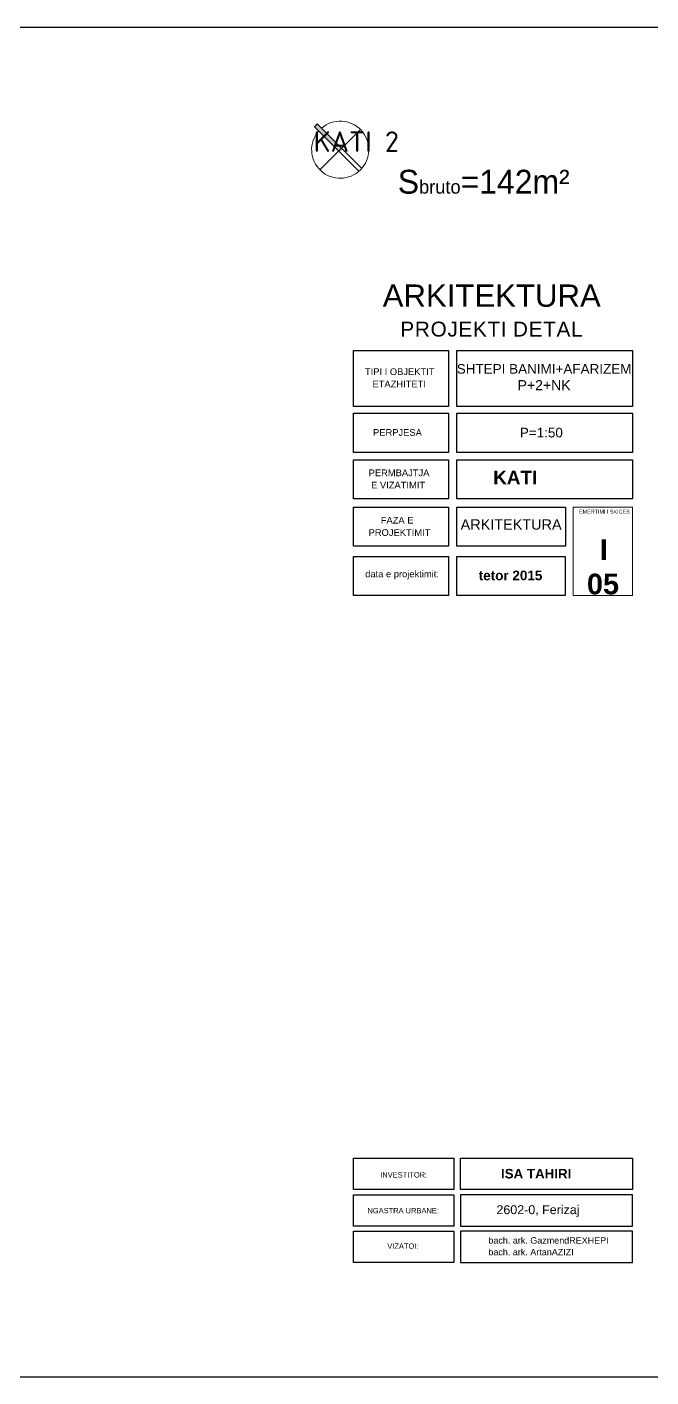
# Model space of a CAD drawing. Header units: metres. Extents: x 2674 to 33045, y -10854 to 2806.
# Drawn here: x 17195 to 18166, y 159 to 2259 of the extents above; entities that cross this region are included whole.
import ezdxf

# ---------------------------------------------------------------- set-up
doc = ezdxf.new("R2010")
doc.units = ezdxf.units.M
doc.layers.add('besi quza 1', color=7, linetype='Continuous', true_color=0x000000)
doc.styles.add('Dimensionet CM', font='swissc.ttf', dxfattribs={"height": 20})
doc.styles.get("Standard").update_dxf_attribs({"font": 'arial.ttf'})

# ---------------------------------------------------------------- blocks, each defined once
blk = doc.blocks.new('VERI 1')
at = {"layer": 'besi quza 1', "lineweight": 0}
h = blk.add_hatch(color=252, dxfattribs=at)
h.dxf.hatch_style = 1
edge = h.paths.add_edge_path()
edge.add_arc((-4.9, -4.9), 58.9, 128.1758, 135)
edge.add_line((-46.6, 36.7), (-4.9, -4.9))
edge.add_line((-4.9, -4.9), (0, 0))
edge.add_line((0, 0), (-41.4, 41.4))
at = {"layer": 'besi quza 1', "color": 252, "lineweight": 0}
for p, q in [((29.5, -39.4), (-46.6, 36.7)), ((34.5, -34.5), (-41.4, 41.4)), ((-37.1, -37.1), (32.1, 32.1))]:
    blk.add_line(p, q, dxfattribs=at)
at = {"layer": 'besi quza 1', "lineweight": 0}
blk.add_lwpolyline([(-41.4, 41.4, 0.029785), (-46.6, 36.7), (-4.9, -4.9), (0, 0)], format="xyb", close=True, dxfattribs=at)
at = {"layer": 'besi quza 1', "color": 252, "lineweight": 0}
blk.add_arc((-2.5, -2.5), 48.9, 139.1035, 130.8965, dxfattribs=at)
at = {"layer": 'besi quza 1', "lineweight": 0}
blk.add_arc((-4.9, -4.9), 58.9, 128.1758, 135, dxfattribs=at)

msp = doc.modelspace()

# ---------------------------------------------------------------- linework, layer by layer
at = {"elevation": -574.7}
for points in [[(15225, 158.8), (15225, 2258.8), (18195, 2258.8), (18195, 158.8), (15225, 158.8)], [(17703.3, 1755.4), (17850.8, 1755.4), (17850.8, 1668.6), (17703.3, 1668.6)], [(18137.1, 1668.6), (17863.8, 1668.6), (17863.8, 1755.4), (18137.1, 1755.4)], [(17703.3, 1657.9), (17850.8, 1657.9), (17850.8, 1597.1), (17703.3, 1597.1)], [(18137.1, 1597.1), (17863.8, 1597.1), (17863.8, 1657.9), (18137.1, 1657.9)], [(17703.3, 1585.7), (17850.8, 1585.7), (17850.8, 1525), (17703.3, 1525)], [(18137.1, 1525), (17863.8, 1525), (17863.8, 1585.7), (18137.1, 1585.7)], [(17703.3, 1512), (17850.8, 1512), (17850.8, 1451.3), (17703.3, 1451.3)], [(18033.1, 1451.3), (17863.8, 1451.3), (17863.8, 1512), (18033.1, 1512)], [(17703.3, 1435), (17850.8, 1435), (17850.8, 1374.3), (17703.3, 1374.3)], [(17863.8, 1435), (18032.3, 1435), (18032.3, 1374.3), (17863.8, 1374.3)], [(17859, 450.4), (17703.3, 450.4), (17703.3, 499), (17859, 499)], [(18137.1, 450.4), (17869.4, 450.4), (17869.4, 499), (18137.1, 499)], [(17859, 393.7), (17703.3, 393.7), (17703.3, 442.3), (17859, 442.3)], [(18137.1, 442.3), (17869.4, 442.3), (17869.4, 393.7), (18137.1, 393.7)], [(17859, 337), (17703.3, 337), (17703.3, 385.6), (17859, 385.6)], [(18137.1, 385.6), (17869.4, 385.6), (17869.4, 337), (18137.1, 337)]]:
    msp.add_lwpolyline(points, close=True, dxfattribs=at)
at = {"layer": 'besi quza 1', "lineweight": 0, "elevation": -574.7}
msp.add_lwpolyline([(18137.1, 1374.3), (18045.1, 1374.3), (18045.1, 1512), (18137.1, 1512)], close=True, dxfattribs=at)

# ---------------------------------------------------------------- block references
at = {"layer": 'besi quza 1', "lineweight": 5, "xscale": -0.9087272727272718, "yscale": 0.9087272727272723, "zscale": 0.9087272727272723, "rotation": 89.99394407051531}
msp.add_blockref('VERI 1', (17680.1, 2065.7, -574.7), dxfattribs=at)

# ---------------------------------------------------------------- texts
at = {"color": 242, "insert": (17773.8, 2096.5, -574.7), "char_height": 19.164, "attachment_point": 3, "style": 'Dimensionet CM'}
msp.add_mtext('{\\fISOCPEUR|b0|i0|c0|p34;\\H1.667x;\\C14;KATI 2}', dxfattribs=at)
at = {"insert": (17657.4, 2036.7, -574.7), "char_height": 37.121, "attachment_point": 1}
msp.add_mtext_dynamic_manual_height_columns('\\pi114.62;{\\fEras Light ITC|b0|i0|c0|p34;\\C251;S\\H0.57143x;bruto\\H1.75x;=142m²}', width=392.83, gutter_width=12.5, heights=[0], dxfattribs=at)
at = {"style": 'Dimensionet CM'}
for s, insert, char_height, width, attachment_point in [('{\\fArial|b0|i0|c0|p34;\\H2.667x;ARKITEKTURA\\P\\H0.66658x;\\T1.05;\\C252;PROJEKTI DETAL}', (17918.2, 1858.3, -574.7), 13.013, 451.723, 2), ('{\\fArial|b1|i0|c0|p34;ISA TAHIRI}', (17932.6, 482.5, -574.7), 14.848, 261.845, 1), ('{\\fArial|b0|i0|c0|p34;\\H1.333x;2602-0, Ferizaj}', (17925.5, 426, -574.7), 10.41, 228.038, 1)]:
    msp.add_mtext(s, dxfattribs=dict(at, insert=insert, char_height=char_height, width=width, attachment_point=attachment_point))
at = {"color": 252, "attachment_point": 1, "style": 'Dimensionet CM'}
for s, insert, char_height in [('{\\fArial|b0|i0|c0|p34;\\H0.8x;TIPI I OBJEKTIT \\P\\fTimes New Roman|b0|i0|c0|p18;\\H1.25x; }', (17720.9, 1727.8, -574.7), 13.013), ('{\\fArial|b0|i0|c0|p34;\\H0.8x;ETAZHITETI \\P\\fTimes New Roman|b0|i0|c0|p18;\\H1.25x; }', (17732.6, 1708.6, -574.7), 13.013), ('{\\fArial|b0|i0|c0|p34;\\H0.8x;PERPJESA \\P\\fTimes New Roman|b0|i0|c0|p18;\\H1.25x; }', (17733.5, 1633.3, -574.7), 13.013), ('{\\fArial|b0|i0|c0|p34;\\H0.8x;PERMBAJTJA  \\P\\fTimes New Roman|b0|i0|c0|p18;\\H1.25x; }', (17726.7, 1570.5, -574.7), 13.013), ('{\\fArial|b0|i0|c0|p34;\\H0.8x;E VIZATIMIT \\P\\fTimes New Roman|b0|i0|c0|p18;\\H1.25x; }', (17730.5, 1551.4, -574.7), 13.013), ('{\\fArial|b0|i0|c0|p34;\\H0.8x;FAZA E  \\P\\fTimes New Roman|b0|i0|c0|p18;\\H1.25x; }', (17745.5, 1496.8, -574.7), 13.013), ('{\\fArial|b0|i0|c0|p34;\\H0.8x;PROJEKTIMIT \\P\\fTimes New Roman|b0|i0|c0|p18;\\H1.25x; }', (17726.6, 1477.6, -574.7), 13.013), ('\\pi-56.507;{\\fArial|b0|i0|c0|p34;\\H0.8x;data e projektimit:\\P\\pi0;\\H0.99999x;\\P\\pi-2.4017;\\fTimes New Roman|b0|i0|c0|p18;\\H1.25x; }', (17777.8, 1413.2, -574.7), 13.013), ('\\pi-49.004;{\\fArial|b1|i0|c0|p34;\\H1.1522x;\\C256;tetor 2015}', (17947, 1413.2, -574.7), 13.013), ('{\\fArial|b0|i0|c0|p34;\\H0.8x;INVESTITOR:}', (17744.7, 477.4, -574.7), 10.41), ('{\\fArial|b0|i0|c0|p34;\\H0.8x;NGASTRA URBANE:\\P\\fTimes New Roman|b0|i0|c0|p18;\\H1.25x; }', (17724.8, 421.8, -574.7), 10.41), ('{\\fArial|b0|i0|c0|p34;\\H0.8x;VIZATOI:}', (17755.7, 366.6, -574.7), 10.41), ('{\\fArial|b0|i0|c0|p34;bach. ark. Gazmend\\C16;REXHEPI}', (17913, 376.3, -574.7), 10), ('{\\fArial|b0|i0|c0|p34;bach. ark. Artan\\C16;AZIZI}', (17913, 358.1, -574.7), 10)]:
    msp.add_mtext(s, dxfattribs=dict(at, insert=insert, char_height=char_height))
at = {"insert": (17999.7, 1734.5, -574.7), "char_height": 13.013, "attachment_point": 2, "style": 'Dimensionet CM'}
msp.add_mtext('{\\fArial|b0|i0|c0|p34;\\H1.1527x;SHTEPI BANIMI+AFARIZEM\\P\\H1.041x;P+2+NK\\H0.6667x; \\P\\fTimes New Roman|b0|i0|c0|p18;\\H1.25x; }', dxfattribs=at)
at = {"color": 252, "width": 205.938, "attachment_point": 1, "style": 'Dimensionet CM'}
for s, insert, char_height in [('{\\fArial|b0|i0|c0|p34;P=1:50}', (17961.9, 1635.4, -574.7), 15), ('\\pi64.165;{\\fArial|b0|i0|c0|p34;EMERTIMI I SKICES  \\P\\pi0;\\fTimes New Roman|b0|i0|c0|p18; }', (17990, 1507.9, -574.7), 6)]:
    msp.add_mtext(s, dxfattribs=dict(at, insert=insert, char_height=char_height))
at = {"color": 14, "insert": (17920.5, 1568.6, -574.7), "char_height": 21, "width": 196.597, "attachment_point": 1, "style": 'Dimensionet CM'}
msp.add_mtext('{\\fArial|b1|i0|c0|p34;KATI}', dxfattribs=at)
at = {"color": 154, "insert": (17869.8, 1493, -574.7), "char_height": 13.013, "attachment_point": 1, "style": 'Dimensionet CM'}
msp.add_mtext('{\\fArial|b0|i0|c0|p34;\\H1.2346x;ARKITEKTURA \\H0.64802x;\\P\\fTimes New Roman|b0|i0|c0|p18;\\H1.25x; }', dxfattribs=at)
at = {"color": 154, "insert": (18039.8, 1462, -574.7), "char_height": 13.013, "width": 99.808, "attachment_point": 1, "style": 'Dimensionet CM'}
msp.add_mtext('\\pi46.661;{\\fArial|b1|i0|c0|p34;\\H2.4691x;I\\P\\pi26.563;05\\P\\pi0;\\fTimes New Roman|b0|i0|c0|p18;\\H0.40501x; }', dxfattribs=at)

doc.saveas('drawing.dxf')
